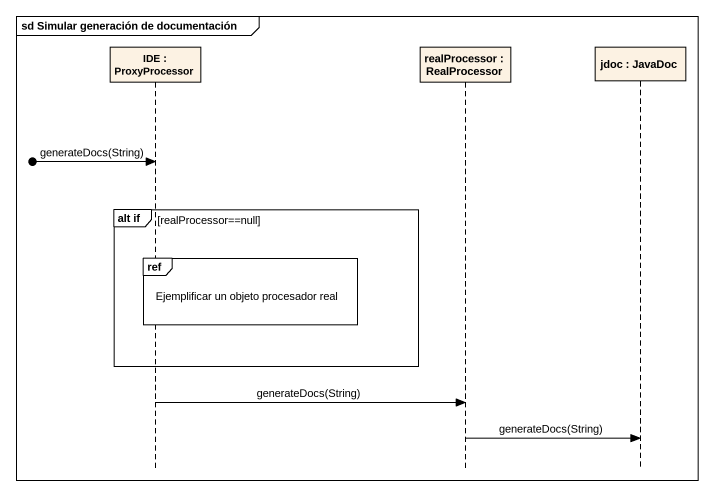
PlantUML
@startuml
mainframe sd Simular generación de documentación
hide footbox
participant "IDE : ProxyProcessor" as IDE
participant "realProcessor : RealProcessor" as realProcessor
participant "jdoc : JavaDoc" as jdoc

[o-> IDE : generateDocs(String)
group alt if [realProcessor==null]
  ref over IDE : Ejemplificar un objeto procesador real
end
IDE -> realProcessor : generateDocs(String)
realProcessor -> jdoc : generateDocs(String)
@enduml
